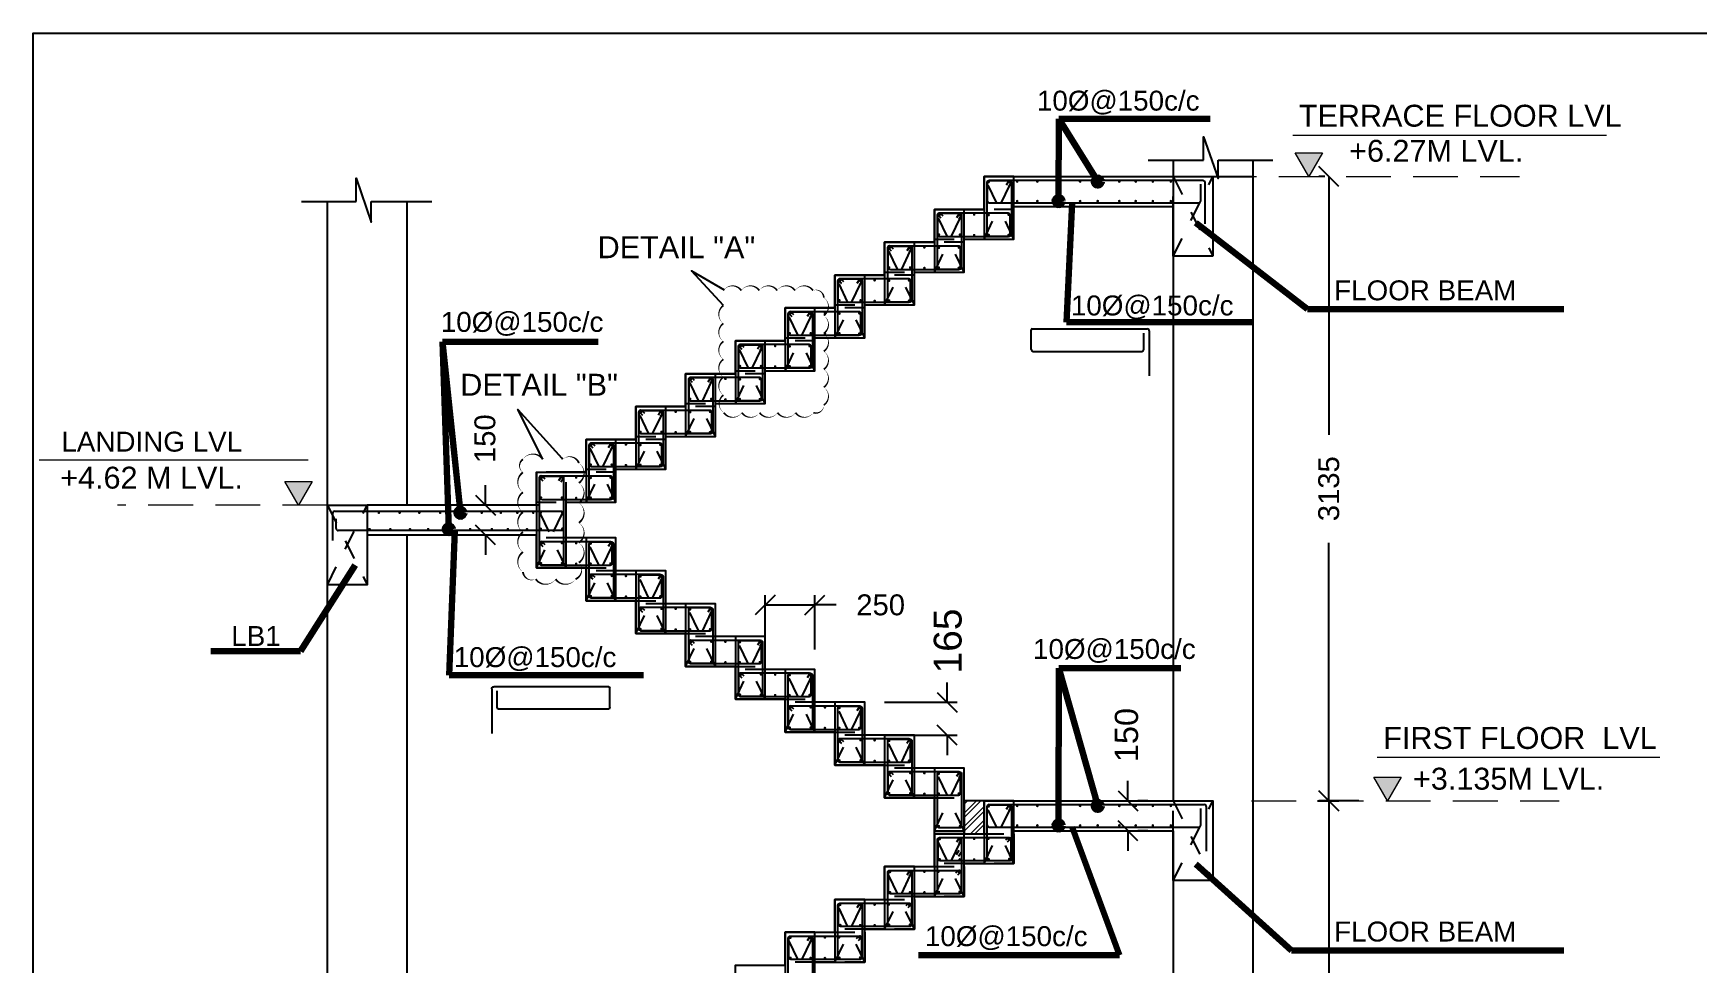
# Model space of a CAD drawing. Header units: metres. Extents: x 1689 to 2066, y 219 to 408.
# Drawn here: x 1730.54 to 1738.91, y 394.9 to 399.57 of the extents above; entities that cross this region are included whole.
import ezdxf

# ---------------------------------------------------------------- set-up
doc = ezdxf.new("R2010")
doc.units = ezdxf.units.M
doc.header["$LTSCALE"] = 1.5
doc.linetypes.add('DASHED', pattern=[0.75, 0.5, -0.25])
doc.linetypes.add('DASHED2', pattern=[0.375, 0.25, -0.125])
for name, color, linetype, lineweight in [('A-HATCH', 252, 'Continuous', 5), ('COL', 4, 'Continuous', 25), ('DIM - GRID - STR', 140, 'Continuous', 15), ('FORMAT - STR', 7, 'Continuous', 25), ('RF', 90, 'Continuous', 30), ('SECTION -  LINE - STR', 3, 'Continuous', 20)]:
    doc.layers.add(name, color=color, linetype=linetype, lineweight=lineweight)
doc.layers.add('Reinforcement', color=4, linetype='Continuous')
doc.styles.add('PRADEEP - STR', font='swissel.ttf')
doc.styles.get("Standard").update_dxf_attribs({"font": 'arial.ttf', "height": 0.2})
doc.dimstyles.new('GRID DIM', dxfattribs={"dimtxt": 0.35, "dimasz": 0.1, "dimexe": 0.1, "dimexo": 0.1, "dimgap": 0.09, "dimtad": 0, "dimdec": 0, "dimlfac": 1000, "dimzin": 0, "dimdsep": 46, "dimtxsty": 'Standard', "dimblk": 'OBLIQUE', "dimcen": 0.09, "dimclrd": 73, "dimclre": 73, "dimclrt": 1, "dimadec": 0, "dimazin": 0, "dimtfac": 1, "dimtdec": 0, "dimtofl": 0, "dimtmove": 1, "dimatfit": 3, "dimfxl": 1.25, "dimtolj": 1, "dimtzin": 0, "dimlwd": -1, "dimlwe": -1, "dimarcsym": 0})

# ---------------------------------------------------------------- blocks, each defined once
blk = doc.blocks.new('_Oblique')
at = {"color": 0, "linetype": 'ByBlock', "lineweight": -2}
blk.add_line((-0.5, -0.5), (0.5, 0.5), dxfattribs=at)
blk = doc.blocks.new('*D488')
at = {"layer": 'Defpoints', "color": 0, "transparency": 16777216}
for p in [(1737.055, 395.7208), (1737.3053, 395.7208), (1736.9561, 392.5858)]:
    blk.add_point(p, dxfattribs=at)
at = {"layer": 'DIM - GRID - STR', "color": 1, "linetype": 'ByBlock', "lineweight": -2, "transparency": 16777216}
for p, q in [((1737.2053, 395.7208), (1737.005, 395.7208)), ((1737.0561, 392.5858), (1737.105, 392.5858))]:
    blk.add_line(p, q, dxfattribs=at)
at = {"layer": 'DIM - GRID - STR', "color": 2, "linetype": 'ByBlock', "lineweight": -2, "transparency": 16777216}
for p, q in [((1737.055, 395.7208), (1737.055, 394.4245)), ((1737.055, 392.5858), (1737.055, 393.8822))]:
    blk.add_line(p, q, dxfattribs=at)
at = {"layer": 'DIM - GRID - STR', "color": 2, "lineweight": -2, "transparency": 16777216, "xscale": 0.1, "yscale": 0.1, "zscale": 0.1}
for p, rotation in [((1737.055, 395.7208), 90), ((1737.055, 392.5858), 270)]:
    blk.add_blockref('_Oblique', p, dxfattribs=dict(at, rotation=rotation))
at = {"layer": 'DIM - GRID - STR', "color": 3, "transparency": 16777216, "insert": (1737.055, 394.1533), "char_height": 0.14, "attachment_point": 5, "rotation": 90, "style": 'PRADEEP - STR'}
blk.add_mtext('\\A1;{\\H0.75x;3135}', dxfattribs=at)
blk = doc.blocks.new('A$C273F5FF4')
at = {"layer": 'COL', "color": 3}
blk.add_lwpolyline([(0, 0), (0.15, 0), (0.15, 0.315), (0, 0.315)], close=True, dxfattribs=at)
at = {"layer": 'COL', "linetype": 'DASHED2', "ltscale": 0.1}
for points in [[(0.15, 0), (0, 0.315)], [(0, 0), (0.15, 0.315)]]:
    blk.add_lwpolyline(points, dxfattribs=at)
at = {"layer": 'Reinforcement', "color": 6}
blk.add_lwpolyline([(0.0256, 0.2957), (0.1271, 0.2957, -0.414214), (0.1371, 0.2857), (0.1371, 0.024, -0.414214), (0.1271, 0.014), (0.0256, 0.014, -0.414214), (0.0156, 0.024), (0.0156, 0.2857, -0.414214)], format="xyb", close=True, dxfattribs=at)
at = {"layer": 'Reinforcement', "color": 6, "elevation": 0}
for points in [[(0.1261, 0.2957), (0.1113, 0.2725)], [(0.1371, 0.2859), (0.1237, 0.265)]]:
    blk.add_lwpolyline(points, dxfattribs=at)
at = {"layer": 'RF', "const_width": 0.00655}
for points in [[(0.0259, 0.2873, -1), (0.0194, 0.2873, -1)], [(0.0259, 0.0225, 1), (0.0194, 0.0225, 1)]]:
    blk.add_lwpolyline(points, format="xyb", close=True, dxfattribs=at)
at = {"layer": 'RF', "const_width": 0.00655, "elevation": 0}
for points in [[(0.1324, 0.2863, -1), (0.1258, 0.2863, -1)], [(0.1324, 0.0235, 1), (0.1258, 0.0235, 1)]]:
    blk.add_lwpolyline(points, format="xyb", close=True, dxfattribs=at)
blk = doc.blocks.new('*D491')
at = {"layer": 'Defpoints', "color": 0, "transparency": 16777216}
for p in [(1737.055, 398.8558), (1737.1353, 398.8558), (1736.8976, 395.7208)]:
    blk.add_point(p, dxfattribs=at)
at = {"layer": 'DIM - GRID - STR', "color": 1, "linetype": 'ByBlock', "lineweight": -2, "transparency": 16777216}
for p, q in [((1737.0353, 398.8558), (1737.005, 398.8558)), ((1736.9976, 395.7208), (1737.105, 395.7208))]:
    blk.add_line(p, q, dxfattribs=at)
at = {"layer": 'DIM - GRID - STR', "color": 2, "linetype": 'ByBlock', "lineweight": -2, "transparency": 16777216}
for p, q in [((1737.055, 398.8558), (1737.055, 397.5595)), ((1737.055, 395.7208), (1737.055, 397.0172))]:
    blk.add_line(p, q, dxfattribs=at)
at = {"layer": 'DIM - GRID - STR', "color": 2, "lineweight": -2, "transparency": 16777216, "xscale": 0.1, "yscale": 0.1, "zscale": 0.1}
for p, rotation in [((1737.055, 398.8558), 90), ((1737.055, 395.7208), 270)]:
    blk.add_blockref('_Oblique', p, dxfattribs=dict(at, rotation=rotation))
at = {"layer": 'DIM - GRID - STR', "color": 3, "transparency": 16777216, "insert": (1737.055, 397.2883), "char_height": 0.14, "attachment_point": 5, "rotation": 90, "style": 'PRADEEP - STR'}
blk.add_mtext('\\A1;{\\H0.75x;3135}', dxfattribs=at)
blk = doc.blocks.new('A$C11854042')
at = {"layer": 'COL', "color": 2, "linetype": 'DASHED2', "ltscale": 0.1}
for p, q in [((0, 0), (-0.15, 0)), ((-0.15, -0.15), (0, -0.15))]:
    blk.add_line(p, q, dxfattribs=at)
at = {"layer": 'COL', "color": 2}
for points in [[(-0.4, 0), (-0.4, -0.15)], [(-0.15, 0), (-0.25, 0)], [(0, -0.15), (0, 0)], [(-0.25, -0.15), (-0.15, -0.15)]]:
    blk.add_lwpolyline(points, dxfattribs=at)
at = {"layer": 'COL', "color": 2, "linetype": 'DASHED2', "ltscale": 0.08}
for points in [[(-0.25, 0), (-0.4, 0)], [(-0.4, -0.15), (-0.25, -0.15)]]:
    blk.add_lwpolyline(points, dxfattribs=at)
at = {"layer": 'Reinforcement', "color": 2}
blk.add_lwpolyline([(-0.029, -0.019), (-0.371, -0.019, 0.557866), (-0.3844, -0.029), (-0.3844, -0.121, 0.581849), (-0.371, -0.136), (-0.029, -0.136, 0.55228), (-0.019, -0.121), (-0.019, -0.029, 0.414214)], format="xyb", close=True, dxfattribs=at)
for points in [[(-0.3842, -0.0262), (-0.3667, -0.0425)], [(-0.3711, -0.0187), (-0.357, -0.0324)]]:
    blk.add_lwpolyline(points, dxfattribs=at)
at = {"layer": 'RF', "const_width": 0.00655, "elevation": 0}
for points in [[(-0.3699, -0.0266, -1), (-0.3765, -0.0266, -1)], [(-0.2677, -0.0252, -1), (-0.2743, -0.0252, -1)], [(-0.1967, -0.0256, -1), (-0.2033, -0.0256, -1)], [(-0.124, -0.0281, -1), (-0.1306, -0.0281, -1)], [(-0.0301, -0.0266, 1), (-0.0235, -0.0266, 1)], [(-0.3737, -0.1268, 1), (-0.3803, -0.1268, 1)], [(-0.2679, -0.1269, 1), (-0.2744, -0.1269, 1)], [(-0.1967, -0.1294, -1), (-0.2033, -0.1294, -1)], [(-0.1244, -0.129, 1), (-0.131, -0.129, 1)], [(-0.0304, -0.1284, -1), (-0.0238, -0.1284, -1)]]:
    blk.add_lwpolyline(points, format="xyb", close=True, dxfattribs=at)
blk = doc.blocks.new('*D492')
at = {"layer": 'Defpoints', "color": 0, "transparency": 16777216}
for p in [(1734.4725, 396.7044), (1734.2225, 396.3883), (1734.4725, 396.3808)]:
    blk.add_point(p, dxfattribs=at)
at = {"layer": 'DIM - GRID - STR', "color": 1, "linetype": 'ByBlock', "lineweight": -2, "transparency": 16777216}
for p, q in [((1734.2225, 396.4883), (1734.2225, 396.7544)), ((1734.4725, 396.4808), (1734.4725, 396.7544))]:
    blk.add_line(p, q, dxfattribs=at)
at = {"layer": 'DIM - GRID - STR', "color": 2, "linetype": 'ByBlock', "lineweight": -2, "transparency": 16777216}
for p in [(1734.2225, 396.7044), (1734.5788, 396.7044)]:
    blk.add_line(p, (1734.4725, 396.7044), dxfattribs=at)
at = {"layer": 'DIM - GRID - STR', "color": 2, "lineweight": -2, "transparency": 16777216, "xscale": 0.1, "yscale": 0.1, "zscale": 0.1, "rotation": 180}
blk.add_blockref('_Oblique', (1734.2225, 396.7044), dxfattribs=at)
at = {"layer": 'DIM - GRID - STR', "color": 2, "lineweight": -2, "transparency": 16777216, "xscale": 0.1, "yscale": 0.1, "zscale": 0.1}
blk.add_blockref('_Oblique', (1734.4725, 396.7044), dxfattribs=at)
at = {"layer": 'DIM - GRID - STR', "color": 3, "transparency": 16777216, "insert": (1734.8028, 396.7044), "char_height": 0.14, "attachment_point": 5, "style": 'PRADEEP - STR'}
blk.add_mtext('\\A1;{\\H0.75x;250}', dxfattribs=at)
blk = doc.blocks.new('*D493')
at = {"layer": 'Defpoints', "color": 0, "transparency": 16777216}
for p in [(1732.8165, 397.2058), (1732.8165, 397.2058), (1732.8165, 397.0558)]:
    blk.add_point(p, dxfattribs=at)
at = {"layer": 'DIM - GRID - STR', "color": 2, "linetype": 'ByBlock', "lineweight": -2, "transparency": 16777216}
for p, q in [((1732.8165, 397.2058), (1732.8165, 397.3058)), ((1732.8165, 397.0558), (1732.8165, 396.9558))]:
    blk.add_line(p, q, dxfattribs=at)
at = {"layer": 'DIM - GRID - STR', "color": 1, "linetype": 'ByBlock', "lineweight": -2, "transparency": 16777216}
for p, q in [((1732.9165, 397.2058), (1732.8665, 397.2058)), ((1732.9165, 397.0558), (1732.8665, 397.0558))]:
    blk.add_line(p, q, dxfattribs=at)
at = {"layer": 'DIM - GRID - STR', "color": 2, "lineweight": -2, "transparency": 16777216, "xscale": 0.1, "yscale": 0.1, "zscale": 0.1}
for p, rotation in [((1732.8165, 397.2058), 270), ((1732.8165, 397.0558), 90)]:
    blk.add_blockref('_Oblique', p, dxfattribs=dict(at, rotation=rotation))
at = {"layer": 'DIM - GRID - STR', "color": 3, "transparency": 16777216, "insert": (1732.8144, 397.5395), "char_height": 0.14, "attachment_point": 5, "rotation": 90, "style": 'PRADEEP - STR'}
blk.add_mtext('\\A1;{\\H0.75x;150}', dxfattribs=at)
blk = doc.blocks.new('*D494')
at = {"layer": 'Defpoints', "color": 0, "transparency": 16777216}
for p in [(1736.0456, 395.7208), (1736.0456, 395.7208), (1736.0456, 395.5708)]:
    blk.add_point(p, dxfattribs=at)
at = {"layer": 'DIM - GRID - STR', "color": 2, "linetype": 'ByBlock', "lineweight": -2, "transparency": 16777216}
for p, q in [((1736.0456, 395.7208), (1736.0456, 395.8208)), ((1736.0456, 395.5708), (1736.0456, 395.4708))]:
    blk.add_line(p, q, dxfattribs=at)
at = {"layer": 'DIM - GRID - STR', "color": 1, "linetype": 'ByBlock', "lineweight": -2, "transparency": 16777216}
for p, q in [((1736.1456, 395.7208), (1736.0956, 395.7208)), ((1736.1456, 395.5708), (1736.0956, 395.5708))]:
    blk.add_line(p, q, dxfattribs=at)
at = {"layer": 'DIM - GRID - STR', "color": 2, "lineweight": -2, "transparency": 16777216, "xscale": 0.1, "yscale": 0.1, "zscale": 0.1}
for p, rotation in [((1736.0456, 395.7208), 270), ((1736.0456, 395.5708), 90)]:
    blk.add_blockref('_Oblique', p, dxfattribs=dict(at, rotation=rotation))
at = {"layer": 'DIM - GRID - STR', "color": 3, "transparency": 16777216, "insert": (1736.0386, 396.0513), "char_height": 0.14, "attachment_point": 5, "rotation": 90, "style": 'PRADEEP - STR'}
blk.add_mtext('\\A1;{\\H0.83333x;150}', dxfattribs=at)
blk = doc.blocks.new('A$C66740E52')
at = {"layer": 'Reinforcement', "color": 21}
for p, q in [((-0.5654, -0.0822), (-0.5654, 0.0157)), ((-0.5604, 0.0207), (0.0177, 0.0207)), ((0.0277, 0.0107), (0.0277, -0.2141))]:
    blk.add_line(p, q, dxfattribs=at)
blk.add_lwpolyline([(-0.5554, -0.0922), (-0.01, -0.0922, 0.414214), (0, -0.0822), (0, 0)], format="xyb", dxfattribs=at)
for centre, radius, start, end in [((-0.5604, 0.0157), 0.005, 90, 180), ((0.0177, 0.0107), 0.01, 0, 90), ((-0.5554, -0.0822), 0.01, 180, 270)]:
    blk.add_arc(centre, radius, start, end, dxfattribs=at)
blk = doc.blocks.new('*D510')
at = {"layer": 'Defpoints', "color": 0, "transparency": 16777216}
for p in [(1734.7225, 396.2158), (1735.1374, 396.2158), (1734.7225, 396.0508)]:
    blk.add_point(p, dxfattribs=at)
at = {"layer": 'DIM - GRID - STR', "color": 2, "linetype": 'ByBlock', "lineweight": -2, "transparency": 16777216}
for p, q in [((1735.1374, 396.2158), (1735.1374, 396.3158)), ((1735.1374, 396.0508), (1735.1374, 395.9508))]:
    blk.add_line(p, q, dxfattribs=at)
at = {"layer": 'DIM - GRID - STR', "color": 1, "linetype": 'ByBlock', "lineweight": -2, "transparency": 16777216}
for p, q in [((1734.8225, 396.2158), (1735.1874, 396.2158)), ((1734.8225, 396.0508), (1735.1874, 396.0508))]:
    blk.add_line(p, q, dxfattribs=at)
at = {"layer": 'DIM - GRID - STR', "color": 2, "lineweight": -2, "transparency": 16777216, "xscale": 0.1, "yscale": 0.1, "zscale": 0.1}
for p, rotation in [((1735.1374, 396.2158), 270), ((1735.1374, 396.0508), 90)]:
    blk.add_blockref('_Oblique', p, dxfattribs=dict(at, rotation=rotation))
at = {"layer": 'DIM - GRID - STR', "color": 3, "transparency": 16777216, "insert": (1735.1404, 396.5235), "char_height": 0.14, "attachment_point": 5, "rotation": 90, "style": 'PRADEEP - STR'}
blk.add_mtext('\\A1;165', dxfattribs=at)

msp = doc.modelspace()

# ---------------------------------------------------------------- hatches: boundary and pattern name
at = {"layer": 'A-HATCH', "ltscale": 50}
h = msp.add_hatch(dxfattribs=at)
h.set_pattern_fill('ANSI32', color=256, scale=0.005)
h.set_pattern_definition([(45, (-60.54267, 51.260636), (-0.0336759605, 0.0336759605), []), (45, (-60.52022, 51.260636), (-0.0336759605, 0.0336759605), [])])
h.paths.add_polyline_path([(1735.32253, 395.72082), (1735.22253, 395.72082), (1735.22253, 395.55582), (1735.32253, 395.55582)])
at = {"layer": 'SECTION -  LINE - STR'}
h = msp.add_hatch(color=26, dxfattribs=at)
h.dxf.hatch_style = 1
h.paths.add_polyline_path([(1736.95455, 398.85582), (1737.02347, 398.97519), (1736.88563, 398.97519)])
h = msp.add_hatch(color=26, dxfattribs=at)
h.dxf.hatch_style = 1
h.paths.add_polyline_path([(1731.87681, 397.20582), (1731.94574, 397.32519), (1731.80789, 397.32519)])
h = msp.add_hatch(color=26, dxfattribs=at)
h.dxf.hatch_style = 1
h.paths.add_polyline_path([(1737.35042, 395.72082), (1737.41934, 395.84019), (1737.2815, 395.84019)])

# ---------------------------------------------------------------- linework, layer by layer
at = {"layer": 'COL'}
for p, q in [((1736.27242, 398.93757), (1736.27242, 395.72082)), ((1736.67242, 398.93757), (1736.67242, 391.37837)), ((1736.47242, 398.85582), (1736.47242, 398.45582)), ((1736.27242, 398.45582), (1736.27242, 398.75582)), ((1732.02242, 391.37837), (1732.02242, 398.73061)), ((1732.42242, 397.20582), (1732.42242, 398.73061)), ((1736.47242, 398.45582), (1736.27242, 398.45582)), ((1732.42242, 394.07082), (1732.42242, 397.05582)), ((1736.27242, 395.57082), (1736.27242, 391.37837))]:
    msp.add_line(p, q, dxfattribs=at)
at = {"layer": 'COL', "linetype": 'DASHED2', "ltscale": 0.1}
msp.add_line((1733.22253, 397.22082), (1733.22253, 397.37082), dxfattribs=at)
at = {"layer": 'COL', "color": 3}
for p, q in [((1733.07253, 397.20582), (1733.07253, 396.89082)), ((1733.22253, 396.89082), (1733.22253, 397.22082)), ((1733.07253, 396.89082), (1733.22253, 396.89082))]:
    msp.add_line(p, q, dxfattribs=at)
at = {"layer": 'COL', "elevation": 0}
for points in [[(1736.42492, 398.93757), (1736.42492, 399.05478), (1736.49913, 398.84578), (1736.49913, 398.93757)], [(1736.14726, 398.93757), (1736.42492, 398.93757)], [(1736.49913, 398.93757), (1736.77421, 398.93757)], [(1732.16744, 398.73061), (1732.16744, 398.84782), (1732.24165, 398.62656), (1732.24165, 398.73061)], [(1731.89146, 398.73061), (1732.16744, 398.73061)], [(1732.24165, 398.73061), (1732.5472, 398.73061)]]:
    msp.add_lwpolyline(points, dxfattribs=at)
at = {"layer": 'COL', "color": 3}
for points in [[(1733.07253, 397.20582), (1733.07253, 397.37082), (1733.32253, 397.37082), (1733.32253, 397.53582), (1733.57253, 397.53582), (1733.57253, 397.70082), (1733.82253, 397.70082), (1733.82253, 397.86582), (1734.07253, 397.86582), (1734.07253, 398.03082), (1734.32253, 398.03082), (1734.32253, 398.19582), (1734.57253, 398.19582), (1734.57253, 398.36082), (1734.82253, 398.36082), (1734.82253, 398.52582), (1735.07253, 398.52582), (1735.07253, 398.69082), (1735.32253, 398.69082), (1735.32253, 398.85582), (1736.67242, 398.85582)], [(1733.22253, 397.20582), (1733.22253, 397.22082), (1733.47253, 397.22082), (1733.47253, 397.38582), (1733.72253, 397.38582), (1733.72253, 397.55082), (1733.97253, 397.55082), (1733.97253, 397.71582), (1734.22253, 397.71582), (1734.22253, 397.88082), (1734.47253, 397.88082), (1734.47253, 398.04582), (1734.72253, 398.04582), (1734.72253, 398.21082), (1734.97253, 398.21082), (1734.97253, 398.37582), (1735.22253, 398.37582), (1735.22253, 398.54082), (1735.47253, 398.54082), (1735.47253, 398.70582), (1736.27242, 398.70582)], [(1733.08818, 397.20582), (1732.22242, 397.20582)], [(1735.07253, 395.55582), (1735.07253, 395.73582), (1734.82253, 395.73582), (1734.82253, 395.90082), (1734.57253, 395.90082), (1734.57253, 396.06582), (1734.32253, 396.06582), (1734.32253, 396.23082), (1734.07253, 396.23082), (1734.07253, 396.39582), (1733.82253, 396.39582), (1733.82253, 396.56082), (1733.57253, 396.56082), (1733.57253, 396.72582), (1733.32253, 396.72582), (1733.32253, 396.89082), (1733.07253, 396.89082), (1733.07253, 397.05582), (1732.22242, 397.05582)], [(1733.07253, 394.07082), (1733.07253, 394.23582), (1733.32253, 394.23582), (1733.32253, 394.40082), (1733.57253, 394.40082), (1733.57253, 394.56582), (1733.82253, 394.56582), (1733.82253, 394.73082), (1734.07253, 394.73082), (1734.07253, 394.89582), (1734.32253, 394.89582), (1734.32253, 395.06082), (1734.57253, 395.06082), (1734.57253, 395.22582), (1734.82253, 395.22582), (1734.82253, 395.39082), (1735.07253, 395.39082), (1735.07253, 395.55582), (1735.32253, 395.55582), (1735.32253, 395.72082), (1736.27242, 395.72082)], [(1733.22253, 394.07082), (1733.22253, 394.08582), (1733.47253, 394.08582), (1733.47253, 394.25082), (1733.72253, 394.25082), (1733.72253, 394.41582), (1733.97253, 394.41582), (1733.97253, 394.58082), (1734.22253, 394.58082), (1734.22253, 394.74582), (1734.47253, 394.74582), (1734.47253, 394.91082), (1734.72253, 394.91082), (1734.72253, 395.07582), (1734.97253, 395.07582), (1734.97253, 395.24082), (1735.22253, 395.24082), (1735.22253, 395.40582), (1735.47253, 395.40582), (1735.47253, 395.57082), (1736.27242, 395.57082)]]:
    msp.add_lwpolyline(points, dxfattribs=at)
at = {"layer": 'COL', "linetype": 'DASHED2', "ltscale": 0.1}
for points in [[(1736.27242, 398.45582), (1736.47242, 398.85582)], [(1736.27242, 398.85582), (1736.47242, 398.45582)], [(1732.02242, 396.80582), (1732.22242, 397.20582)], [(1732.02242, 397.20582), (1732.22242, 396.80582)], [(1733.22253, 396.89082), (1733.07253, 397.20582)], [(1733.07253, 396.89082), (1733.22253, 397.20582)], [(1736.27242, 395.32082), (1736.47242, 395.72082)], [(1736.27242, 395.72082), (1736.47242, 395.32082)], [(1736.27242, 395.57082), (1736.27242, 395.72082)]]:
    msp.add_lwpolyline(points, dxfattribs=at)
at = {"layer": 'COL'}
for points in [[(1734.01264, 398.20824), (1733.85271, 398.38196), (1734.01562, 398.28744)], [(1736.27242, 395.72082), (1736.47242, 395.72082), (1736.47242, 395.32082), (1736.27242, 395.32082), (1736.27242, 395.57082)]]:
    msp.add_lwpolyline(points, dxfattribs=at)
msp.add_lwpolyline([(1734.01562, 398.28744, 0.000419, 0.009, -0.4925198), (1734.10264, 398.28356, 0, 0.009, -0.5205671), (1734.19264, 398.28356, 0, 0.009, -0.5205671), (1734.28264, 398.28356, 0, 0.009, -0.5205671), (1734.37264, 398.28356, 0, 0.009, -0.5205671), (1734.46264, 398.28356, 0, 0.009, -0.5205671), (1734.51696, 398.24789, 0, 0.009, -0.5205671), (1734.51696, 398.15789, 0, 0.009, -0.5205671), (1734.51696, 398.06789, 0, 0.009, -0.5205671), (1734.51696, 397.97789, 0, 0.009, -0.5205671), (1734.51696, 397.88789, 0, 0.009, -0.5205671), (1734.51696, 397.79789, 0, 0.009, -0.5205671), (1734.51696, 397.70789, 0, 0.009, -0.5205671), (1734.46462, 397.67023, 0, 0.009, -0.5205671), (1734.37462, 397.67023, 0, 0.009, -0.5205671), (1734.28462, 397.67023, 0, 0.009, -0.5205671), (1734.19462, 397.67023, 0, 0.009, -0.5205671), (1734.10462, 397.67023, 0, 0.009, -0.5205671), (1734.01462, 397.67023, 0, 0.009, -0.5205671), (1734.01264, 397.75824, 0, 0.009, -0.5205671), (1734.01264, 397.84824, 0, 0.009, -0.5205671), (1734.01264, 397.93824, 0, 0.009, -0.5205671), (1734.01264, 398.02824, 0, 0.009, -0.5205671), (1734.01264, 398.11824, 0, 0.009, -0.5205671), (1734.01264, 398.20824, 0, 0.00202, -0.1083441), (1733.9993, 398.22273, 0, 0.00202, -0.1083441)], format="xyseb", dxfattribs=at)
at = {"layer": 'COL', "color": 2}
msp.add_lwpolyline([(1733.10514, 397.43614), (1732.97923, 397.68591), (1733.20035, 397.44214)], dxfattribs=at)
msp.add_lwpolyline([(1733.20035, 397.44214, 0.00934, 0.01, -0.0314727), (1733.20514, 397.43614, 0, 0.01, -0.5205671), (1733.28626, 397.41726, 0, 0.01, -0.5205671), (1733.28626, 397.31726, 0, 0.01, -0.5205671), (1733.28626, 397.21726, 0, 0.01, -0.5205671), (1733.28626, 397.11726, 0, 0.01, -0.5205671), (1733.28626, 397.01726, 0, 0.01, -0.5205671), (1733.28626, 396.91726, 0, 0.01, -0.5205671), (1733.26923, 396.8343, 0, 0.01, -0.5205671), (1733.16923, 396.8343, 0, 0.01, -0.5205671), (1733.06923, 396.8343, 0, 0.01, -0.5205671), (1733.00514, 396.87022, 0, 0.01, -0.5205671), (1733.00514, 396.97022, 0, 0.01, -0.5205671), (1733.00514, 397.07022, 0, 0.01, -0.5205671), (1733.00514, 397.17022, 0, 0.01, -0.5205671), (1733.00514, 397.27022, 0, 0.01, -0.5205671), (1733.00514, 397.37022, 0, 0.01, -0.5205671), (1733.00514, 397.43614, 0, 0.01, -0.520567), (1733.10514, 397.43614, 0, 0, 0)], format="xyseb", dxfattribs=at)
at = {"layer": 'COL'}
msp.add_lwpolyline([(1732.02242, 397.20582), (1732.22242, 397.20582), (1732.22242, 396.80582), (1732.02242, 396.80582)], close=True, dxfattribs=at)
at = {"layer": 'COL', "color": 1}
for points in [[(1735.22253, 395.55582), (1735.22253, 395.88582), (1734.97253, 395.88582), (1734.97253, 396.05082), (1734.72253, 396.05082), (1734.72253, 396.21582), (1734.47253, 396.21582), (1734.47253, 396.38082), (1734.22253, 396.38082), (1734.22253, 396.54582), (1733.97253, 396.54582), (1733.97253, 396.71082), (1733.72253, 396.71082), (1733.72253, 396.87582), (1733.47253, 396.87582), (1733.47253, 397.04082), (1733.22253, 397.04082), (1733.22253, 397.20582), (1733.22253, 397.20582)], [(1733.07253, 394.07082), (1733.07253, 394.23582), (1733.32253, 394.23582), (1733.32253, 394.40082), (1733.57253, 394.40082), (1733.57253, 394.56582), (1733.82253, 394.56582), (1733.82253, 394.73082), (1734.07253, 394.73082), (1734.07253, 394.89582), (1734.32253, 394.89582), (1734.32253, 395.06082), (1734.57253, 395.06082), (1734.57253, 395.22582), (1734.82253, 395.22582), (1734.82253, 395.39082), (1735.07253, 395.39082), (1735.07253, 395.55582), (1735.32253, 395.55582), (1735.32253, 395.72082), (1736.27242, 395.72082)]]:
    msp.add_lwpolyline(points, dxfattribs=at)
at = {"layer": 'COL', "color": 2}
msp.add_lwpolyline([(1735.32253, 395.72082), (1735.22253, 395.72082), (1735.22253, 395.55582), (1735.32253, 395.55582)], close=True, dxfattribs=at)
at = {"layer": 'DIM - GRID - STR', "color": 3}
msp.add_lwpolyline([(1755.7443, 399.575), (1755.7443, 381.755), (1730.5443, 381.755), (1730.5443, 399.575)], close=True, dxfattribs=at)
at = {"layer": 'FORMAT - STR'}
msp.add_lwpolyline([(1755.7443, 399.575), (1755.7443, 381.755), (1730.5443, 381.755), (1730.5443, 399.575)], close=True, dxfattribs=at)
at = {"layer": 'Reinforcement', "color": 21}
for p, q in [((1733.20962, 397.31108), (1733.20962, 397.0999)), ((1732.0491, 397.02805), (1732.0491, 397.16502)), ((1732.06628, 397.08829), (1732.06628, 397.13748)), ((1735.33817, 395.59952), (1735.33817, 395.69246)), ((1735.34817, 395.70246), (1736.42924, 395.70246)), ((1736.43924, 395.69246), (1736.43924, 395.4677))]:
    msp.add_line(p, q, dxfattribs=at)
for points in [[(1735.33817, 398.82746), (1735.33817, 398.73452, 0.4142136), (1735.34817, 398.72452), (1736.40157, 398.72452, 0.4142136), (1736.41157, 398.73452), (1736.41157, 398.81676)], [(1735.34817, 398.83746), (1736.42114, 398.83746, -0.4142136), (1736.43114, 398.82746), (1736.43114, 398.6182)], [(1732.0591, 397.17502), (1733.19962, 397.17502, -0.4142136), (1733.20962, 397.16502), (1733.20962, 397.08829, -0.4142136), (1733.19962, 397.07829), (1732.07628, 397.07829)], [(1735.34817, 395.58952), (1736.40157, 395.58952, 0.4142136), (1736.41157, 395.59952), (1736.41157, 395.68176)]]:
    msp.add_lwpolyline(points, format="xyb", dxfattribs=at)
at = {"layer": 'Reinforcement', "color": 6}
msp.add_lwpolyline([(1733.09818, 397.35182), (1733.19962, 397.35182, -0.4142136), (1733.20962, 397.34182), (1733.20962, 396.91484, -0.4142136), (1733.19962, 396.90484), (1733.09818, 396.90484, -0.4142136), (1733.08818, 396.91484), (1733.08818, 397.34182, -0.4142136)], format="xyb", close=True, dxfattribs=at)
at = {"layer": 'Reinforcement', "color": 6, "elevation": 0}
for points in [[(1733.19866, 397.35182), (1733.18385, 397.32862)], [(1733.20962, 397.34198), (1733.19626, 397.32104)]]:
    msp.add_lwpolyline(points, dxfattribs=at)
at = {"layer": 'Reinforcement', "color": 21, "elevation": 0}
for points in [[(1735.19561, 395.47082), (1735.18211, 395.44967)], [(1735.20725, 395.46203), (1735.19452, 395.44209)]]:
    msp.add_lwpolyline(points, dxfattribs=at)
at = {"layer": 'Reinforcement', "color": 21}
for centre, start, end in [((1732.0591, 397.16502), 90, 180), ((1732.07628, 397.08829), 180, 270), ((1735.34817, 395.69246), 90, 180), ((1736.42924, 395.69246), 0, 90), ((1735.34817, 395.59952), 180, 270)]:
    msp.add_arc(centre, 0.01, start, end, dxfattribs=at)
at = {"layer": 'RF', "const_width": 0.00655, "elevation": 0}
for points in [[(1735.49197, 398.8307, 1), (1735.48541, 398.8307, 1)], [(1735.59346, 398.8307, 1), (1735.58691, 398.8307, 1)], [(1735.70025, 398.8307, 1), (1735.69369, 398.8307, 1)], [(1735.80829, 398.8307, 1), (1735.80174, 398.8307, 1)], [(1735.89679, 398.8307, 1), (1735.89023, 398.8307, 1)], [(1736.0053, 398.8307, 1), (1735.99875, 398.8307, 1)], [(1736.08784, 398.8307, 1), (1736.08128, 398.8307, 1)], [(1736.17392, 398.8307, 1), (1736.16737, 398.8307, 1)], [(1736.26427, 398.8307, 1), (1736.25771, 398.8307, 1)], [(1735.49197, 398.73243, 1), (1735.48541, 398.73243, 1)], [(1735.59346, 398.73243, 1), (1735.58691, 398.73243, 1)], [(1735.70025, 398.73243, 1), (1735.69369, 398.73243, 1)], [(1735.80829, 398.73243, 1), (1735.80174, 398.73243, 1)], [(1735.89679, 398.73243, 1), (1735.89023, 398.73243, 1)], [(1736.0053, 398.73243, 1), (1735.99875, 398.73243, 1)], [(1736.08784, 398.73243, 1), (1736.08128, 398.73243, 1)], [(1736.17392, 398.73243, 1), (1736.16737, 398.73243, 1)], [(1736.26427, 398.73243, 1), (1736.25771, 398.73243, 1)], [(1733.09855, 397.24387, 1), (1733.092, 397.24387, 1)], [(1733.19788, 397.24375, -1), (1733.20443, 397.24375, -1)], [(1732.28418, 397.16786, -1), (1732.27762, 397.16786, -1)], [(1732.28418, 397.16786, -1), (1732.27762, 397.16786, -1)], [(1732.28418, 397.16786, -1), (1732.27762, 397.16786, -1)], [(1732.28418, 397.16786, -1), (1732.27762, 397.16786, -1)], [(1732.38838, 397.16786, -1), (1732.38183, 397.16786, -1)], [(1732.38838, 397.16786, -1), (1732.38183, 397.16786, -1)], [(1732.38838, 397.16786, -1), (1732.38183, 397.16786, -1)], [(1732.38838, 397.16786, -1), (1732.38183, 397.16786, -1)], [(1732.4873, 397.16786, -1), (1732.48075, 397.16786, -1)], [(1732.4873, 397.16786, -1), (1732.48075, 397.16786, -1)], [(1732.4873, 397.16786, -1), (1732.48075, 397.16786, -1)], [(1732.4873, 397.16786, -1), (1732.48075, 397.16786, -1)], [(1732.59233, 397.16786, -1), (1732.58577, 397.16786, -1)], [(1732.59233, 397.16786, -1), (1732.58577, 397.16786, -1)], [(1732.59233, 397.16786, -1), (1732.58577, 397.16786, -1)], [(1732.59233, 397.16786, -1), (1732.58577, 397.16786, -1)], [(1732.69432, 397.16786, -1), (1732.68777, 397.16786, -1)], [(1732.69432, 397.16786, -1), (1732.68777, 397.16786, -1)], [(1732.69432, 397.16786, -1), (1732.68777, 397.16786, -1)], [(1732.69432, 397.16786, -1), (1732.68777, 397.16786, -1)], [(1732.80151, 397.16786, -1), (1732.79495, 397.16786, -1)], [(1732.80151, 397.16786, -1), (1732.79495, 397.16786, -1)], [(1732.80151, 397.16786, -1), (1732.79495, 397.16786, -1)], [(1732.80151, 397.16786, -1), (1732.79495, 397.16786, -1)], [(1732.89718, 397.16786, -1), (1732.89062, 397.16786, -1)], [(1732.89718, 397.16786, -1), (1732.89062, 397.16786, -1)], [(1732.89718, 397.16786, -1), (1732.89062, 397.16786, -1)], [(1732.89718, 397.16786, -1), (1732.89062, 397.16786, -1)], [(1732.98014, 397.16786, -1), (1732.97359, 397.16786, -1)], [(1732.98014, 397.16786, -1), (1732.97359, 397.16786, -1)], [(1732.98014, 397.16786, -1), (1732.97359, 397.16786, -1)], [(1732.98014, 397.16786, -1), (1732.97359, 397.16786, -1)], [(1733.05985, 397.16786, -1), (1733.05329, 397.16786, -1)], [(1733.05985, 397.16786, -1), (1733.05329, 397.16786, -1)], [(1733.05985, 397.16786, -1), (1733.05329, 397.16786, -1)], [(1733.05985, 397.16786, -1), (1733.05329, 397.16786, -1)], [(1733.05985, 397.16786, -1), (1733.05329, 397.16786, -1)], [(1733.05985, 397.16786, -1), (1733.05329, 397.16786, -1)], [(1733.05985, 397.16786, -1), (1733.05329, 397.16786, -1)], [(1733.05985, 397.16786, -1), (1733.05329, 397.16786, -1)], [(1732.2377, 397.08505, -1), (1732.23115, 397.08505, -1)], [(1732.34191, 397.08505, -1), (1732.33535, 397.08505, -1)], [(1732.44083, 397.08505, -1), (1732.43428, 397.08505, -1)], [(1732.53194, 397.08505, -1), (1732.52539, 397.08505, -1)], [(1732.63418, 397.08505, -1), (1732.62762, 397.08505, -1)], [(1732.743, 397.08505, -1), (1732.73645, 397.08505, -1)], [(1732.85187, 397.08505, -1), (1732.84532, 397.08505, -1)], [(1732.93236, 397.08505, -1), (1732.92581, 397.08505, -1)], [(1733.02868, 397.08505, -1), (1733.02213, 397.08505, -1)], [(1733.20489, 396.91428, 1), (1733.19834, 396.91428, 1)], [(1735.49197, 395.6957, 1), (1735.48541, 395.6957, 1)], [(1735.59346, 395.6957, 1), (1735.58691, 395.6957, 1)], [(1735.70025, 395.6957, 1), (1735.69369, 395.6957, 1)], [(1735.80829, 395.6957, 1), (1735.80174, 395.6957, 1)], [(1735.89679, 395.6957, 1), (1735.89023, 395.6957, 1)], [(1736.0053, 395.6957, 1), (1735.99875, 395.6957, 1)], [(1736.08784, 395.6957, 1), (1736.08128, 395.6957, 1)], [(1736.17392, 395.6957, 1), (1736.16737, 395.6957, 1)], [(1736.26427, 395.6957, 1), (1736.25771, 395.6957, 1)], [(1735.49197, 395.59743, 1), (1735.48541, 395.59743, 1)], [(1735.59346, 395.59743, 1), (1735.58691, 395.59743, 1)], [(1735.70025, 395.59743, 1), (1735.69369, 395.59743, 1)], [(1735.80829, 395.59743, 1), (1735.80174, 395.59743, 1)], [(1735.89679, 395.59743, 1), (1735.89023, 395.59743, 1)], [(1736.0053, 395.59743, 1), (1735.99875, 395.59743, 1)], [(1736.08784, 395.59743, 1), (1736.08128, 395.59743, 1)], [(1736.17392, 395.59743, 1), (1736.16737, 395.59743, 1)], [(1736.26427, 395.59743, 1), (1736.25771, 395.59743, 1)]]:
    msp.add_lwpolyline(points, format="xyb", close=True, dxfattribs=at)
at = {"layer": 'RF', "const_width": 0.00655}
for points in [[(1733.09174, 397.16826, -1), (1733.09829, 397.16826, -1)], [(1733.20637, 397.16826, 1), (1733.19981, 397.16826, 1)], [(1733.09174, 397.08716, -1), (1733.09829, 397.08716, -1)], [(1733.20637, 397.08716, 1), (1733.19981, 397.08716, 1)], [(1733.09847, 396.91333, 1), (1733.09192, 396.91333, 1)]]:
    msp.add_lwpolyline(points, format="xyb", close=True, dxfattribs=at)
at = {"layer": 'SECTION -  LINE - STR', "color": 4}
for p, q in [((1736.87445, 399.06412), (1738.45107, 399.06412)), ((1730.57436, 397.43249), (1731.92637, 397.43249)), ((1737.29742, 395.93957), (1738.71781, 395.93957))]:
    msp.add_line(p, q, dxfattribs=at)
at = {"layer": 'SECTION -  LINE - STR', "color": 48, "linetype": 'DASHED', "ltscale": 0.3}
for p, q in [((1736.46635, 398.85582), (1738.01314, 398.85582)), ((1736.66635, 395.72082), (1738.21314, 395.72082)), ((1736.66635, 395.72082), (1738.21314, 395.72082))]:
    msp.add_line(p, q, dxfattribs=at)
at = {"layer": 'SECTION -  LINE - STR', "color": 4}
for points in [[(1736.95455, 398.85582), (1736.88563, 398.97519), (1737.02347, 398.97519)], [(1731.87681, 397.20582), (1731.80789, 397.32519), (1731.94574, 397.32519)], [(1737.35042, 395.72082), (1737.2815, 395.84019), (1737.41934, 395.84019)]]:
    msp.add_lwpolyline(points, close=True, dxfattribs=at)
at = {"layer": 'SECTION -  LINE - STR', "color": 48, "linetype": 'DASHED', "ltscale": 0.3}
msp.add_lwpolyline([(1732.02242, 397.20582), (1730.96759, 397.20582)], dxfattribs=at)

# ---------------------------------------------------------------- block references
at = {"layer": 'COL', "color": 2}
for name, p in [('A$C273F5FF4', (1735.32253, 398.54082)), ('A$C273F5FF4', (1735.07253, 398.37582)), ('A$C11854042', (1735.47253, 398.69082)), ('A$C273F5FF4', (1734.82253, 398.21082)), ('A$C11854042', (1735.22253, 398.52582)), ('A$C273F5FF4', (1734.57253, 398.04582)), ('A$C11854042', (1734.97253, 398.36082)), ('A$C273F5FF4', (1734.32253, 397.88082)), ('A$C11854042', (1734.72253, 398.19582)), ('A$C66740E52', (1736.12514, 398.06969, 0)), ('A$C273F5FF4', (1734.07253, 397.71582)), ('A$C11854042', (1734.47253, 398.03082)), ('A$C273F5FF4', (1733.82253, 397.55082)), ('A$C11854042', (1734.22253, 397.86582)), ('A$C273F5FF4', (1733.57253, 397.38582)), ('A$C11854042', (1733.97253, 397.70082)), ('A$C273F5FF4', (1733.32253, 397.22082)), ('A$C11854042', (1733.72253, 397.53582)), ('A$C11854042', (1733.47253, 397.37082)), ('A$C11854042', (1733.47253, 397.04082)), ('A$C273F5FF4', (1733.32253, 396.72582)), ('A$C11854042', (1733.72253, 396.87582)), ('A$C273F5FF4', (1733.57253, 396.56082)), ('A$C11854042', (1733.97253, 396.71082)), ('A$C273F5FF4', (1733.82253, 396.39582)), ('A$C11854042', (1734.22253, 396.54582)), ('A$C273F5FF4', (1734.07253, 396.23082)), ('A$C11854042', (1734.47253, 396.38082)), ('A$C273F5FF4', (1734.32253, 396.06582)), ('A$C11854042', (1734.72253, 396.21582)), ('A$C273F5FF4', (1734.57253, 395.90082)), ('A$C11854042', (1734.97253, 396.05082)), ('A$C273F5FF4', (1734.82253, 395.73582)), ('A$C11854042', (1735.22253, 395.88582)), ('A$C273F5FF4', (1735.07253, 395.57082)), ('A$C273F5FF4', (1735.32253, 395.40582)), ('A$C273F5FF4', (1735.07253, 395.24082)), ('A$C273F5FF4', (1734.82253, 395.07582)), ('A$C273F5FF4', (1734.57253, 394.91082)), ('A$C273F5FF4', (1734.32253, 394.74582))]:
    msp.add_blockref(name, p, dxfattribs=at)
at = {"layer": 'COL', "color": 2, "xscale": -1}
for name, p in [('A$C66740E52', (1732.87563, 396.27287)), ('A$C11854042', (1735.07253, 395.55582)), ('A$C11854042', (1734.82253, 395.39082)), ('A$C11854042', (1734.57253, 395.22582)), ('A$C11854042', (1734.32253, 395.06082))]:
    msp.add_blockref(name, p, dxfattribs=at)

# ---------------------------------------------------------------- texts
at = {"layer": 'SECTION -  LINE - STR', "color": 3, "style": 'PRADEEP - STR'}
for p in [(1735.58802, 399.18687, 0), (1735.75859, 398.15846, 0), (1732.59215, 398.07577, 0), (1732.65729, 396.39266, 0), (1735.56854, 396.43354, 0), (1735.02515, 394.9916, 0)]:
    msp.add_text('10%%C@150c/c', height=0.1, dxfattribs=at).set_placement(p)
at = {"layer": 'SECTION -  LINE - STR', "color": 7, "style": 'PRADEEP - STR'}
for s, height, p in [('TERRACE FLOOR LVL', 0.11, (1736.90422, 399.10626)), ('+6.27M LVL.', 0.11, (1737.15684, 398.92992)), ('DETAIL "A"', 0.11, (1733.38036, 398.44585)), ('FLOOR BEAM', 0.1, (1737.08162, 398.23438)), ('DETAIL "B"', 0.11, (1732.69017, 397.75538)), ('LANDING LVL', 0.1, (1730.68543, 397.47462)), ('+4.62 M LVL.', 0.11, (1730.67951, 397.28882)), ('LB1', 0.1, (1731.53936, 396.49872)), ('FIRST FLOOR  LVL', 0.11, (1737.32817, 395.98171)), ('+3.135M LVL.', 0.11, (1737.47797, 395.77723)), ('FLOOR BEAM', 0.1, (1737.08162, 395.01471))]:
    msp.add_text(s, height=height, dxfattribs=at).set_placement(p)

# ---------------------------------------------------------------- dimensions: what is measured, and where the dimension line sits
at = {"layer": 'DIM - GRID - STR', "color": 3}
for base, p1, p2, picture, middle in [((1737.05497, 398.85582), (1736.89761, 395.72082), (1737.13533, 398.85582), '*D491', (1737.05497, 397.28832)), ((1737.05497, 395.72082), (1736.9561, 392.58582), (1737.30529, 395.72082), '*D488', (1737.05497, 394.15332))]:
    dim = msp.add_linear_dim(base=base, p1=p1, p2=p2, angle=90, text='{\\H0.75x;<>}', dimstyle='GRID DIM', override={"dimtxt": 0.14, "dimexe": 0.05, "dimtxsty": 'PRADEEP - STR', "dimblk1": 'Oblique', "dimblk2": 'Oblique', "dimsah": 1, "dimclrd": 2, "dimclre": 1, "dimclrt": 3, "dimfxl": 100, "dimlwd": 65534, "dimlwe": 65534}, dxfattribs=at)
    dim.commit()
    dim.dimension.update_dxf_attribs({"geometry": picture, "text_midpoint": middle})
for base, p1, p2, text, picture, middle in [((1732.8165, 397.20582), (1732.8165, 397.05582), (1732.8165, 397.20582), '{\\H0.75x;<>}', '*D493', (1732.8144, 397.53946)), ((1736.04564, 395.72082), (1736.04564, 395.57082), (1736.04564, 395.72082), '{\\H0.83333x;<>}', '*D494', (1736.0386, 396.05126))]:
    dim = msp.add_linear_dim(base=base, p1=p1, p2=p2, angle=90, text=text, dimstyle='GRID DIM', override={"dimtxt": 0.14, "dimexe": 0.05, "dimtxsty": 'PRADEEP - STR', "dimblk1": 'Oblique', "dimblk2": 'Oblique', "dimsah": 1, "dimclrd": 2, "dimclre": 1, "dimclrt": 3, "dimfxl": 100, "dimlwd": 65534, "dimlwe": 65534}, dxfattribs=at)
    dim.commit()
    dim.dimension.update_dxf_attribs({"geometry": picture, "text_midpoint": middle, "dimtype": 128})
dim = msp.add_linear_dim(base=(1734.47253, 396.70442), p1=(1734.22253, 396.38832), p2=(1734.47253, 396.38082), text='{\\H0.75x;<>}', dimstyle='GRID DIM', override={"dimtxt": 0.14, "dimexe": 0.05, "dimtxsty": 'PRADEEP - STR', "dimblk1": 'Oblique', "dimblk2": 'Oblique', "dimsah": 1, "dimclrd": 2, "dimclre": 1, "dimclrt": 3, "dimfxl": 100, "dimlwd": 65534, "dimlwe": 65534}, dxfattribs=at)
dim.commit()
dim.dimension.update_dxf_attribs({"geometry": '*D492', "text_midpoint": (1734.80284, 396.76534), "dimtype": 128})
dim = msp.add_linear_dim(base=(1735.13737, 396.21582), p1=(1734.72253, 396.05082), p2=(1734.72253, 396.21582), angle=90, dimstyle='GRID DIM', override={"dimtxt": 0.14, "dimexe": 0.05, "dimtxsty": 'PRADEEP - STR', "dimblk1": 'Oblique', "dimblk2": 'Oblique', "dimsah": 1, "dimclrd": 2, "dimclre": 1, "dimclrt": 3, "dimfxl": 100, "dimlwd": 65534, "dimlwe": 65534}, dxfattribs=at)
dim.commit()
dim.dimension.update_dxf_attribs({"geometry": '*D510', "text_midpoint": (1735.1404, 396.52348), "dimtype": 128})

# ---------------------------------------------------------------- leaders
for points, override in [([(1735.69697, 398.73243), (1735.69778, 399.14526), (1736.45907, 399.14526)], {"dimtxt": 0.1, "dimasz": 0.04, "dimexe": 0.2, "dimtxsty": 'PRADEEP - STR', "dimclrd": 2, "dimclre": 1, "dimclrt": 3, "dimldrblk": 'Origin', "dimfxl": 100, "dimlwd": 65534, "dimlwe": 65534}), ([(1735.89351, 398.8307), (1735.69778, 399.14526), (1736.45907, 399.14526)], {"dimtxt": 0.1, "dimasz": 0.04, "dimexe": 0.2, "dimtxsty": 'PRADEEP - STR', "dimclrd": 2, "dimclre": 1, "dimclrt": 3, "dimldrblk": 'Origin', "dimfxl": 100, "dimlwd": 65534, "dimlwe": 65534}), ([(1735.7648, 398.72452), (1735.73616, 398.124), (1736.67693, 398.124)], {"dimtxt": 0.1, "dimasz": 0.08, "dimexe": 0.2, "dimtxsty": 'PRADEEP - STR', "dimclrd": 2, "dimclre": 1, "dimclrt": 3, "dimfxl": 100, "dimlwd": 65534, "dimlwe": 65534}), ([(1736.3873, 398.62258), (1736.94777, 398.18954), (1738.23544, 398.18954)], {"dimtxt": 0.1, "dimasz": 0.08, "dimexe": 0.2, "dimtxsty": 'PRADEEP - STR', "dimclrd": 2, "dimclre": 1, "dimclrt": 3, "dimfxl": 100, "dimlwd": 65534, "dimlwe": 65534}), ([(1732.63193, 397.08524), (1732.60027, 398.02636), (1733.38369, 398.02636)], {"dimtxt": 0.1, "dimasz": 0.04, "dimexe": 0.2, "dimtxsty": 'PRADEEP - STR', "dimclrd": 2, "dimclre": 1, "dimclrt": 3, "dimldrblk": 'Origin', "dimfxl": 100, "dimlwd": 65534, "dimlwe": 65534}), ([(1732.69105, 397.16786), (1732.60027, 398.02636), (1733.38369, 398.02636)], {"dimtxt": 0.1, "dimasz": 0.04, "dimexe": 0.2, "dimtxsty": 'PRADEEP - STR', "dimclrd": 2, "dimclre": 1, "dimclrt": 3, "dimldrblk": 'Origin', "dimfxl": 100, "dimlwd": 65534, "dimlwe": 65534}), ([(1732.66242, 397.07829), (1732.63378, 396.35266), (1733.61136, 396.35266)], {"dimtxt": 0.1, "dimasz": 0.08, "dimexe": 0.2, "dimtxsty": 'PRADEEP - STR', "dimclrd": 2, "dimclre": 1, "dimclrt": 3, "dimfxl": 100, "dimlwd": 65534, "dimlwe": 65534}), ([(1732.16106, 396.90498), (1731.88742, 396.47218), (1731.43633, 396.47218)], {"dimtxt": 0.1, "dimexe": 0.2, "dimtxsty": 'PRADEEP - STR', "dimclrd": 2, "dimclre": 1, "dimclrt": 3, "dimfxl": 100, "dimlwd": 65534, "dimlwe": 65534}), ([(1735.69697, 395.59743), (1735.69778, 396.38788), (1736.3105, 396.38788)], {"dimtxt": 0.1, "dimasz": 0.04, "dimexe": 0.2, "dimtxsty": 'PRADEEP - STR', "dimclrd": 2, "dimclre": 1, "dimclrt": 3, "dimldrblk": 'Origin', "dimfxl": 100, "dimlwd": 65534, "dimlwe": 65534}), ([(1735.89351, 395.6957), (1735.69778, 396.38788), (1736.3105, 396.38788)], {"dimtxt": 0.1, "dimasz": 0.04, "dimexe": 0.2, "dimtxsty": 'PRADEEP - STR', "dimclrd": 2, "dimclre": 1, "dimclrt": 3, "dimldrblk": 'Origin', "dimfxl": 100, "dimlwd": 65534, "dimlwe": 65534}), ([(1735.7648, 395.58952), (1736.00352, 394.94594), (1734.99282, 394.94594)], {"dimtxt": 0.1, "dimasz": 0.08, "dimexe": 0.2, "dimtxsty": 'PRADEEP - STR', "dimclrd": 2, "dimclre": 1, "dimclrt": 3, "dimfxl": 100, "dimlwd": 65534, "dimlwe": 65534}), ([(1736.3873, 395.4029), (1736.8669, 394.96987), (1738.23544, 394.96987)], {"dimtxt": 0.1, "dimasz": 0.08, "dimexe": 0.2, "dimtxsty": 'PRADEEP - STR', "dimclrd": 2, "dimclre": 1, "dimclrt": 3, "dimfxl": 100, "dimlwd": 65534, "dimlwe": 65534})]:
    msp.add_leader(points, dimstyle='GRID DIM', override=override, dxfattribs=at)

doc.saveas('drawing.dxf')
